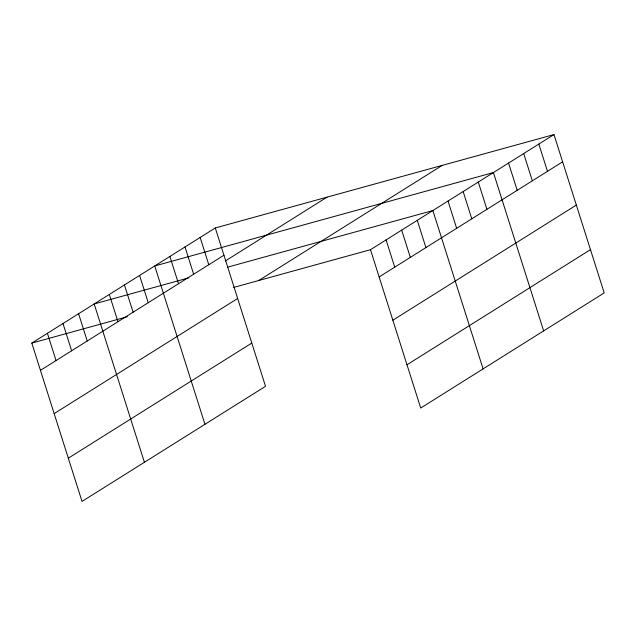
<?xml version="1.0" encoding="UTF-8"?>
<svg xmlns="http://www.w3.org/2000/svg" width="636" height="636" viewBox="0 0 636 636"><rect width="100%" height="100%" fill="white"/><g stroke="black" fill="none" stroke-linecap="round" stroke-linejoin="round"><path stroke-width="0.95" d="M215.286 227.966L265.514 386.306L82.028 501.43L31.8 343.09L215.286 227.966L553.972 134.57L604.2 292.91L420.714 408.034L370.486 249.694L553.972 134.57M40.442 370.351L223.928 255.219M225.295 260.991L327.047 197.144M258.725 280.516L442.203 165.392M54.171 413.607L237.649 298.475M68.306 458.174L251.792 343.043M379.135 276.954L562.622 161.822M392.857 320.21L576.343 205.078M406.992 364.778L590.478 249.646M188.757 277.868L94.184 303.952L144.412 462.285M227.481 267.192L432.87 210.556L483.098 368.888M31.8 343.09L127.327 316.752M233.444 287.488L370.486 249.694M538.835 144.07L547.477 171.323M523.698 153.562L532.34 180.823M508.562 163.062L517.203 190.315M543.653 330.903L493.425 172.563L154.731 265.959L204.959 424.299M478.288 182.055L486.93 209.316M463.151 191.555L471.793 218.808M448.014 201.056L456.656 228.308M417.28 220.342L425.921 247.595M401.682 230.121L410.323 257.381M386.084 239.907L394.733 267.168M200.149 237.466L208.791 264.719M185.004 246.959L193.654 274.219M169.868 256.459L178.517 283.712M139.594 275.452L148.244 302.712M124.457 284.952L133.107 312.204M109.32 294.452L117.97 321.705M78.586 313.739L87.235 340.991M62.996 323.517L71.637 350.778M47.398 333.304L56.04 360.564"/></g></svg>
